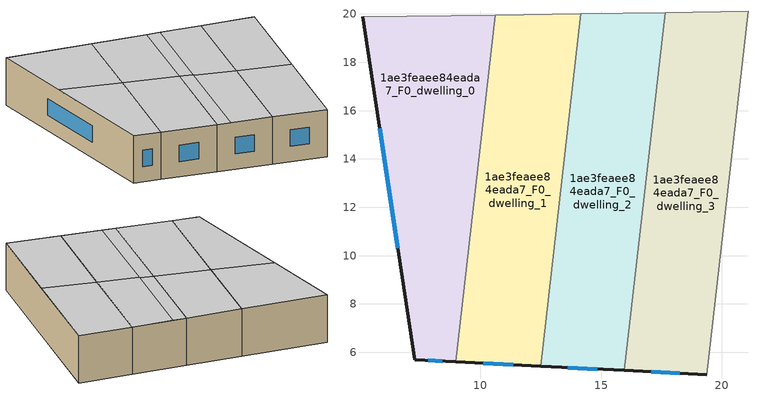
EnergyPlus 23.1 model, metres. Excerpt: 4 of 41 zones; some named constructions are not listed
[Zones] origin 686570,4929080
1ae3feaee84eada7_F0_dwelling_0
 floor ground (EU_floor_Construction): 10.61,19.96 8.98,5.61 7.3,5.7 5.13,19.88 z0
 wall outside (EU_wall_Construction): 5.13,19.88 7.3,5.7 8.98,5.61 z0:3
 wall to 1ae3feaee84eada7_F0_dwelling_1 (EU_wall_Construction): 8.98,5.61 10.61,19.96 z0:3
 wall adiabatic (EU_wall_Construction): 10.61,19.96 5.13,19.88 z0:3
 window (EU_Window_Construction): 7.84,5.67 8.43,5.64 / 5.83,15.26 6.59,10.31 z0.98:2.02
 ceiling to 1ae3feaee84eada7_F1_dwelling_0 (EU_floor_Construction): 9.89,13.63 10.61,19.96 5.13,19.88 6.02,14.07 z3
 ceiling to 1ae3feaee84eada7_F1_dwelling_1 (EU_floor_Construction): 8.98,5.61 9.89,13.63 6.02,14.07 7.3,5.7 z3
1ae3feaee84eada7_F0_dwelling_1
 floor ground (EU_floor_Construction): 14.16,20.01 12.5,5.43 8.98,5.61 10.61,19.96 z0
 wall outside (EU_wall_Construction): 8.98,5.61 12.5,5.43 z0:3
 wall to 1ae3feaee84eada7_F0_dwelling_2 (EU_wall_Construction): 12.5,5.43 14.16,20.01 z0:3
 wall adiabatic (EU_wall_Construction): 14.16,20.01 10.61,19.96 z0:3
 window (EU_Window_Construction): 10.13,5.55 11.36,5.49 z0.98:2.02
 ceiling to 1ae3feaee84eada7_F1_dwelling_1 (EU_floor_Construction): 12.5,5.43 13.39,13.23 9.89,13.63 8.98,5.61 z3
 ceiling to 1ae3feaee84eada7_F1_dwelling_0 (EU_floor_Construction): 13.39,13.23 14.16,20.01 10.61,19.96 9.89,13.63 z3
1ae3feaee84eada7_F0_dwelling_2
 floor ground (EU_floor_Construction): 17.64,20.06 15.96,5.25 12.5,5.43 14.16,20.01 z0
 wall outside (EU_wall_Construction): 12.5,5.43 15.96,5.25 z0:3
 wall to 1ae3feaee84eada7_F0_dwelling_3 (EU_wall_Construction): 15.96,5.25 17.64,20.06 z0:3
 wall adiabatic (EU_wall_Construction): 17.64,20.06 14.16,20.01 z0:3
 window (EU_Window_Construction): 13.63,5.37 14.84,5.31 z0.98:2.02
 ceiling to 1ae3feaee84eada7_F1_dwelling_2 (EU_floor_Construction): 16.82,12.77 17.64,20.06 15.03,20.02 14.24,13.06 z3
 ceiling to 1ae3feaee84eada7_F1_dwelling_3 (EU_floor_Construction): 15.96,5.25 16.82,12.77 14.24,13.06 13.37,5.38 z3
 ceiling to 1ae3feaee84eada7_F1_dwelling_1 (EU_floor_Construction): 13.37,5.38 14.25,13.13 13.39,13.23 12.5,5.43 z3
 ceiling to 1ae3feaee84eada7_F1_dwelling_0 (EU_floor_Construction): 14.25,13.13 15.03,20.02 14.16,20.01 13.39,13.23 z3
1ae3feaee84eada7_F0_dwelling_3
 floor ground (EU_floor_Construction): 21.08,20.11 19.37,5.07 15.96,5.25 17.64,20.06 z0
 wall outside (EU_wall_Construction): 15.96,5.25 19.37,5.07 z0:3
 wall to 1ae3feaee84eada7_F0_dwelling_4 (EU_wall_Construction): 19.37,5.07 21.08,20.11 z0:3
 wall adiabatic (EU_wall_Construction): 21.08,20.11 17.64,20.06 z0:3
 window (EU_Window_Construction): 17.07,5.19 18.26,5.13 z0.98:2.02
 ceiling to 1ae3feaee84eada7_F1_dwelling_2 (EU_floor_Construction): 20.2,12.39 21.08,20.11 17.64,20.06 16.82,12.77 z3
 ceiling to 1ae3feaee84eada7_F1_dwelling_3 (EU_floor_Construction): 19.37,5.07 20.2,12.39 16.82,12.77 15.96,5.25 z3
[SCHEDULE:FILE] Column Number=1; Rows to Skip at Top=0; Number of Hours of Data=8760; Column Separator=Comma; Interpolate to Timestep=No; Minutes per Item=60; Adjust Schedule for Daylight Savings=Yes
Name | File
EU_Step8_GainSchedule_1ae3feaee84eada7_F2_dwelling_1_f000 | ../../schedules/1ae3feaee84eada7/1ae3feaee84eada7_F2_dwelling_1_f000_gain.csv
EU_Step8_GainSchedule_1ae3feaee84eada7_F2_dwelling_2_f000 | ../../schedules/1ae3feaee84eada7/1ae3feaee84eada7_F2_dwelling_2_f000_gain.csv
EU_Step8_GainSchedule_1ae3feaee84eada7_F2_dwelling_3_f000 | ../../schedules/1ae3feaee84eada7/1ae3feaee84eada7_F2_dwelling_3_f000_gain.csv
EU_Step8_GainSchedule_1ae3feaee84eada7_F2_dwelling_4_f000 | ../../schedules/1ae3feaee84eada7/1ae3feaee84eada7_F2_dwelling_4_f000_gain.csv
EU_Step8_GainSchedule_1ae3feaee84eada7_F2_dwelling_5_f000 | ../../schedules/1ae3feaee84eada7/1ae3feaee84eada7_F2_dwelling_5_f000_gain.csv
EU_Step8_GainSchedule_1ae3feaee84eada7_F2_dwelling_6_f000 | ../../schedules/1ae3feaee84eada7/1ae3feaee84eada7_F2_dwelling_6_f000_gain.csv
EU_Step8_GainSchedule_1ae3feaee84eada7_F2_dwelling_7_f000 | ../../schedules/1ae3feaee84eada7/1ae3feaee84eada7_F2_dwelling_7_f000_gain.csv
EU_Step8_GainSchedule_1ae3feaee84eada7_F3_dwelling_0_f000 | ../../schedules/1ae3feaee84eada7/1ae3feaee84eada7_F3_dwelling_0_f000_gain.csv
EU_Step8_GainSchedule_1ae3feaee84eada7_F3_dwelling_1_f000 | ../../schedules/1ae3feaee84eada7/1ae3feaee84eada7_F3_dwelling_1_f000_gain.csv
EU_Step8_GainSchedule_1ae3feaee84eada7_F3_dwelling_2_f000 | ../../schedules/1ae3feaee84eada7/1ae3feaee84eada7_F3_dwelling_2_f000_gain.csv
EU_Step8_GainSchedule_1ae3feaee84eada7_F3_dwelling_3_f000 | ../../schedules/1ae3feaee84eada7/1ae3feaee84eada7_F3_dwelling_3_f000_gain.csv
EU_Step8_GainSchedule_1ae3feaee84eada7_F3_dwelling_4_f000 | ../../schedules/1ae3feaee84eada7/1ae3feaee84eada7_F3_dwelling_4_f000_gain.csv
EU_Step8_GainSchedule_1ae3feaee84eada7_F3_dwelling_5_f000 | ../../schedules/1ae3feaee84eada7/1ae3feaee84eada7_F3_dwelling_5_f000_gain.csv
EU_Step8_GainSchedule_1ae3feaee84eada7_F3_dwelling_6_f000 | ../../schedules/1ae3feaee84eada7/1ae3feaee84eada7_F3_dwelling_6_f000_gain.csv
EU_Step8_GainSchedule_1ae3feaee84eada7_F3_dwelling_7_f000 | ../../schedules/1ae3feaee84eada7/1ae3feaee84eada7_F3_dwelling_7_f000_gain.csv
